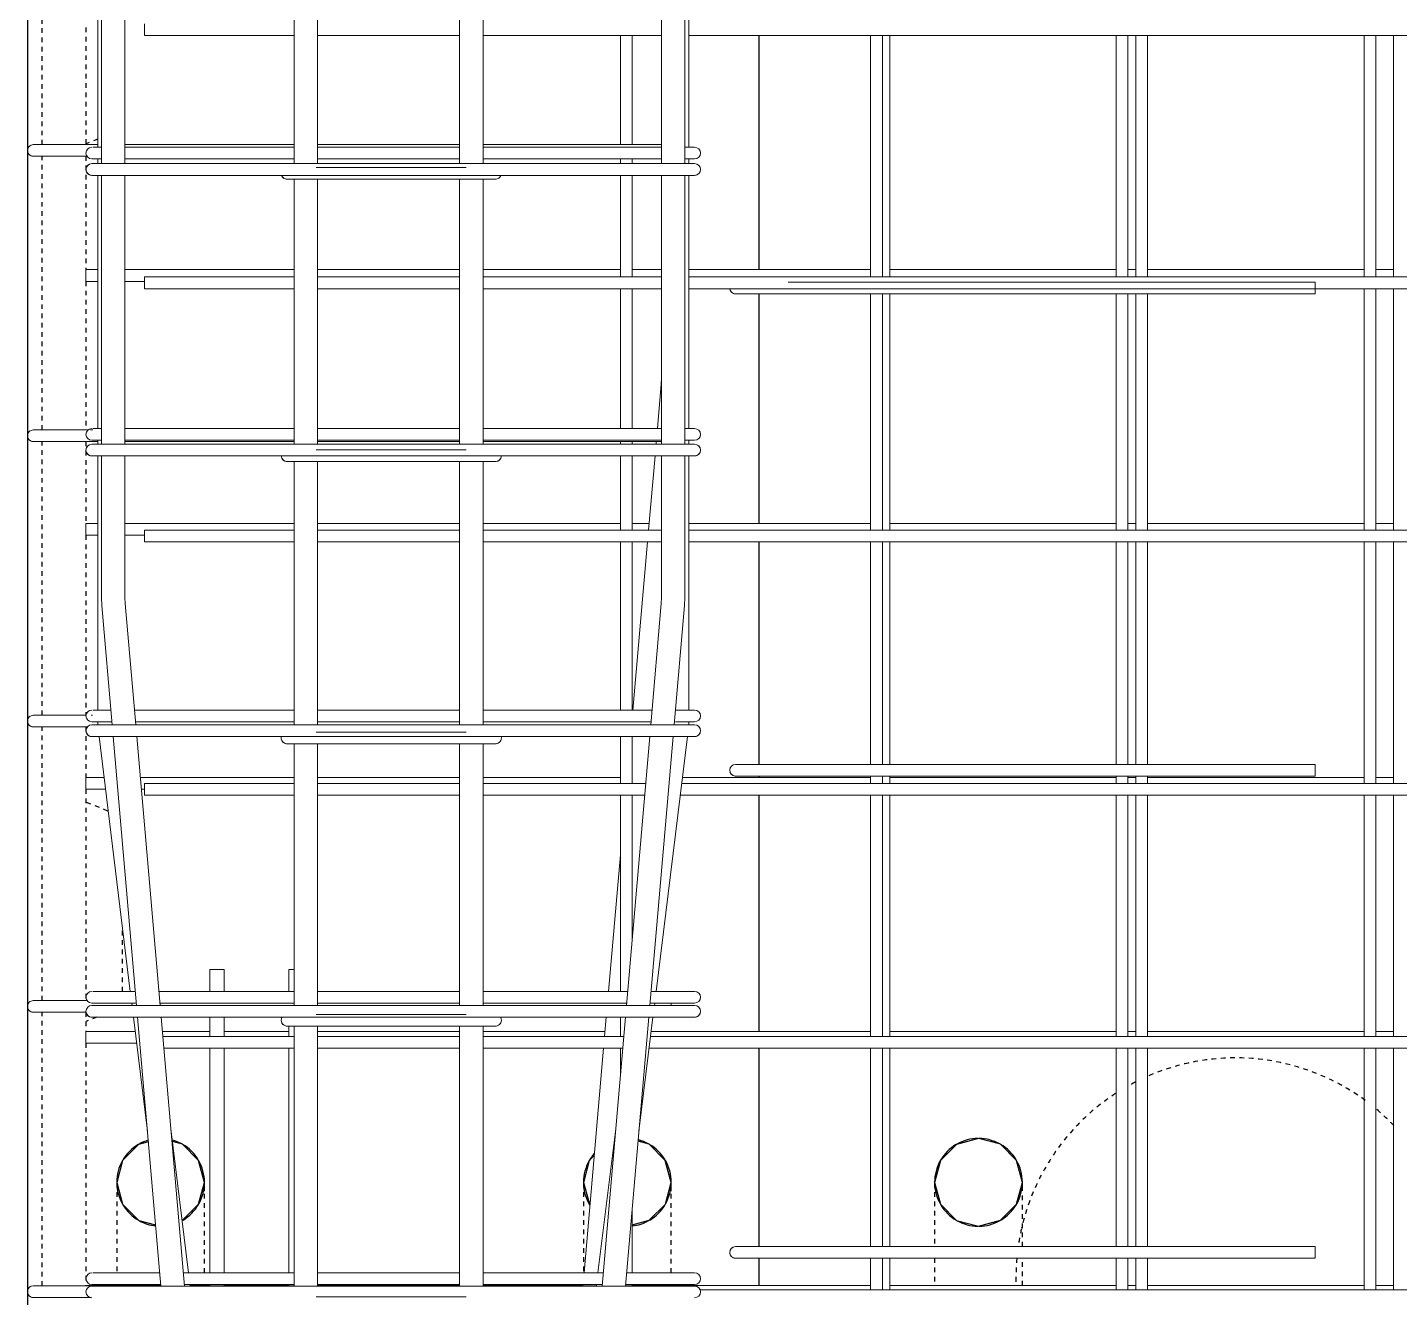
# Model space of a CAD drawing. Header units: millimetres. Extents: x -1209 to 17985, y -2296 to 18684.
# Drawn here: x 1089 to 2027, y -324 to 545 of the extents above; entities that cross this region are included whole.
import ezdxf

# ---------------------------------------------------------------- set-up
doc = ezdxf.new("R2010")
doc.units = ezdxf.units.MM
doc.linetypes.add('Dash', pattern=[6.36, 3.18, -3.18])
for name, color, linetype, lineweight in [('A-WALL', 113, 'Continuous', 25), ('A-WALL-HDLN', 110, 'Dash', 25), ('S-RBAR', 171, 'Continuous', 18)]:
    doc.layers.add(name, color=color, linetype=linetype, lineweight=lineweight)

msp = doc.modelspace()

# ---------------------------------------------------------------- linework, layer by layer
at = {"layer": 'A-WALL'}
for p, q in [((1088.80383, 3040), (1088.80383, -1395)), ((1588.80383, 378.92875), (1588.80383, 539.00536)), ((1588.80383, 205.33587), (1588.80383, 362.36048)), ((1588.80383, 40.71057), (1588.80383, 192.82257)), ((1588.80383, 31.743), (1588.80383, 32.71057)), ((1588.80383, -141.84988), (1588.80383, 19.73117)), ((1588.80383, -288.93934), (1588.80383, -153.36022)), ((1468.80383, -245), (1472.84302, -260.03451)), ((1588.80383, -315.44275), (1588.80383, -296.93934))]:
    msp.add_line(p, q, dxfattribs=at)
at = {"layer": 'A-WALL', "flags": 128}
for points in [[(1738.8071, -215), (1723.77259, -219.03919), (1712.78657, -230.06909), (1708.8071, -245)], [(1768.8071, -245), (1764.76791, -229.96549), (1753.73801, -218.97947), (1738.8071, -215)], [(1171.47053, -217.23883), (1164.76932, -219.03919), (1153.7833, -230.06909), (1149.80383, -245)], [(1209.80383, -245), (1205.76464, -229.96549), (1194.73474, -218.97947), (1187.83733, -217.14113)], [(1528.80383, -245), (1524.76464, -229.96549), (1513.73474, -218.97947), (1506.16125, -216.96094)], [(1476.24114, -226.59745), (1472.7833, -230.06909), (1468.80383, -245)], [(1149.80383, -245), (1153.84302, -260.03451), (1164.87292, -271.02053), (1176.40685, -274.09462)], [(1194.83834, -270.96081), (1205.82436, -259.93091), (1209.80383, -245)], [(1209.80383, -251.14942), (1209.80383, -246.16301), (1209.80383, -245)], [(1502.0816, -274.11939), (1513.83834, -270.96081), (1524.82436, -259.93091), (1528.80383, -245)], [(1528.80383, -251.14942), (1528.80383, -246.16301), (1528.80383, -245)], [(1708.8071, -245), (1712.84629, -260.03451), (1723.87619, -271.02053), (1738.8071, -275)], [(1738.8071, -275), (1753.84161, -270.96081), (1764.82763, -259.93091), (1768.8071, -245)], [(1768.8071, -250.06082), (1768.8071, -245.13838), (1768.8071, -245)]]:
    msp.add_lwpolyline(points, dxfattribs=at)
at = {"layer": 'A-WALL'}
for centre, start, end in [((1738.8071, -245), 90.72252687, 119.42229601), ((1738.8071, -245), 61.01869337, 89.26639009), ((1179.80383, -245), 120.78923772, 149.64763279), ((1179.80383, -245), 106.34949302, 119.42481119), ((1179.80383, -245), 61.0162604, 74.71266945), ((1179.80383, -245), 30.79066307, 59.64616362), ((1498.80383, -245), 61.0162604, 75), ((1498.80383, -245), 30.79066307, 59.64616362), ((1738.8071, -245), 120.83030229, 149.6053058), ((1738.8071, -245), 30.83105155, 59.6045335), ((1179.80383, -245), 150.586029, 179.70787663), ((1179.80383, -245), 0.29031165, 29.85889539), ((1498.80383, -245), 150.586029, 179.70787663), ((1498.80383, -245), 138.92183706, 149.64763279), ((1498.80383, -245), 0.29031165, 29.85889539), ((1738.8071, -245), 150.6727618, 179.61937532), ((1738.8071, -245), 0.3777518, 29.77056829), ((1179.80383, -245), 180.31001863, 209.83898851), ((1179.80383, -245), 330.60539808, 359.6881126), ((1498.80383, -245), 180.31001863, 209.83898851), ((1498.80383, -245), 330.60539808, 359.6881126), ((1738.8071, -245), 180.42457698, 209.72326815), ((1738.8071, -245), 330.71898335, 359.57221129), ((1179.80383, -245), 210.77616012, 239.66111242), ((1179.80383, -245), 300.77459377, 329.66272693), ((1498.80383, -245), 210, 211.46409704), ((1498.80383, -245), 300.77459377, 329.66272693), ((1738.8071, -245), 210.81300667, 239.62313313), ((1738.8071, -245), 300.81202935, 329.6241405), ((1179.80383, -245), 241.01483868, 263.51528139), ((1498.80383, -245), 276.33217447, 299.4262789), ((1738.8071, -245), 241.01713814, 269.26797703), ((1738.8071, -245), 270.72093746, 299.42390155)]:
    msp.add_arc(centre, 30, start, end, dxfattribs=at)
at = {"layer": 'A-WALL-HDLN'}
for p, q in [((1098.80641, 464.40909), (1098.80641, 651.45455)), ((1128.80383, 544.52162), (1128.80383, 464.40909)), ((1136.80383, 468.2), (1128.85344, 465.01984)), ((1098.80641, 269.36364), (1098.80641, 456.40909)), ((1128.80383, 456.40909), (1128.80383, 378.92875)), ((1128.80383, 370.92875), (1128.80383, 269.36364)), ((1098.80641, 74.31818), (1098.80641, 261.36364)), ((1128.80383, 261.36364), (1128.80383, 205.33587)), ((1128.80383, 197.33587), (1128.80383, 74.31818)), ((1098.80641, -120.72727), (1098.80641, 66.31818)), ((1128.80383, 66.31818), (1128.80383, 31.743)), ((1128.80383, 23.743), (1128.80383, -120.72727)), ((1128.85344, 14.98016), (1143.95812, 8.93829)), ((1153.80383, -114.48197), (1153.80383, -71.24863)), ((1098.80641, -315.77273), (1098.80641, -128.72727)), ((1128.80383, -128.72727), (1128.80383, -141.84988)), ((1136.12613, -132.07108), (1128.85344, -134.98016)), ((1128.80383, -149.84988), (1128.80383, -315.44275)), ((1149.80383, -314.85547), (1149.80383, -315.44275)), ((1209.80383, -315.44275), (1209.80383, -314.85547)), ((1528.80383, -315.44275), (1528.80383, -314.85547))]:
    msp.add_line(p, q, dxfattribs=at)
at = {"layer": 'A-WALL-HDLN', "flags": 128}
for points in [[(1149.80383, -245.38007), (1149.80383, -249.11827), (1149.80383, -261.29455), (1149.80383, -281.00099), (1149.80383, -306.85547)], [(1209.80383, -306.85547), (1209.80383, -294.23785), (1209.80383, -270.86256), (1209.80383, -254.60266), (1209.80383, -251.1538)], [(1468.80383, -245.38007), (1468.80383, -249.11827), (1468.80383, -261.29455), (1468.80383, -281.00099), (1468.80383, -306.85547)], [(1528.80383, -306.85547), (1528.80383, -294.23785), (1528.80383, -270.86256), (1528.80383, -254.60266), (1528.80383, -251.1538)], [(1708.8071, -245.38007), (1708.8071, -249.10169), (1708.8071, -261.03291), (1708.8071, -279.70613), (1708.8071, -288.93934)], [(1768.8071, -288.93934), (1768.8071, -283.7275), (1768.8071, -263.98882), (1768.8071, -250.72272), (1768.8071, -250.06314)], [(1708.8071, -296.93934), (1708.8071, -303.41931), (1708.8071, -315.44275)], [(1768.8071, -315.44275), (1768.8071, -308.13961), (1768.8071, -296.93934)]]:
    msp.add_lwpolyline(points, dxfattribs=at)
at = {"layer": 'A-WALL-HDLN'}
for start, end in [(53.70749202, 113.81715698), (117.13416847, 119.34550947), (123.10057134, 167.00129496), (43.76276706, 49.84475032), (167.19268492, 171.88575395), (174.9767166, 180), (180, 182.12588733)]:
    msp.add_arc((1914.41051, -309.94055), 150, start, end, dxfattribs=at)
at = {"layer": 'S-RBAR'}
for p, q in [((1136.80383, 462.63852), (1136.80383, 635.22639)), ((1139.41105, 451.40202), (1139.41105, 635.22639)), ((1155.41105, 451.40202), (1155.41105, 635.22639)), ((1271.15383, 451.40202), (1271.15383, 633.76602)), ((1287.15383, 451.40202), (1287.15383, 633.76602)), ((1384.20383, 451.40202), (1384.20383, 633.76602)), ((1400.20383, 451.40202), (1400.20383, 633.76602)), ((1522.19661, 451.40202), (1522.19661, 635.22639)), ((1538.19661, 451.40202), (1538.19661, 635.22639)), ((1540.80383, 462.63852), (1540.80383, 635.22639)), ((1168.80383, 539.00536), (1168.80383, 547.00536)), ((1168.80383, 539.00536), (1271.15383, 539.00536)), ((1287.15383, 539.00536), (1384.20383, 539.00536)), ((1400.20383, 539.00536), (1522.19661, 539.00536)), ((1494.0816, 464.40909), (1494.0816, 539.00536)), ((1502.0816, 464.40909), (1502.0816, 539.00536)), ((1540.80383, 539.00536), (2518.80383, 539.00536)), ((1665.09781, 373.91397), (1665.09781, 539.00536)), ((1673.09781, 373.91397), (1673.09781, 539.00536)), ((1678.20198, 373.91397), (1678.20198, 539.00536)), ((1832.98901, 373.91397), (1832.98901, 539.00536)), ((1840.98901, 373.91397), (1840.98901, 539.00536)), ((1846.32235, 373.91397), (1846.32235, 539.00536)), ((1854.32235, 373.91397), (1854.32235, 539.00536)), ((2002.44272, 373.91397), (2002.44272, 539.00536)), ((2010.44272, 373.91397), (2010.44272, 539.00536)), ((2022.44272, 373.91397), (2022.44272, 539.00536)), ((1112.80383, 464.40909), (1092.80383, 464.40909)), ((1112.80383, 464.40909), (1136.80383, 464.40909)), ((1133.48531, 462.63852), (1138.66169, 462.63852)), ((1138.66169, 462.63852), (1139.3174, 462.63852)), ((1155.41105, 464.40909), (1271.15383, 464.40909)), ((1271.15383, 462.63852), (1155.41105, 462.63852)), ((1287.15383, 464.40909), (1384.20383, 464.40909)), ((1384.20383, 462.63852), (1287.15383, 462.63852)), ((1400.20383, 464.40909), (1522.19661, 464.40909)), ((1522.19661, 462.63852), (1400.20383, 462.63852)), ((1538.29026, 462.63852), (1538.94597, 462.63852)), ((1538.94597, 462.63852), (1544.80383, 462.63852)), ((1112.80383, 456.40909), (1092.80383, 456.40909)), ((1112.80383, 456.40909), (1129.85643, 456.40909)), ((1132.80383, 454.63852), (1138.93482, 454.63852)), ((1152.80383, 451.40202), (1132.80383, 451.40202)), ((1136.80383, 451.40202), (1136.80383, 454.63852)), ((1152.80383, 451.40202), (1524.80383, 451.40202)), ((1271.15383, 454.63852), (1155.41105, 454.63852)), ((1384.20383, 454.63852), (1287.15383, 454.63852)), ((1522.19661, 454.63852), (1400.20383, 454.63852)), ((1494.0816, 451.40202), (1494.0816, 454.63852)), ((1502.0816, 451.40202), (1502.0816, 454.63852)), ((1544.80383, 451.40202), (1524.80383, 451.40202)), ((1544.80383, 451.40202), (1524.80383, 451.40202)), ((1538.34535, 454.63852), (1544.80383, 454.63852)), ((1540.80383, 451.40202), (1540.80383, 454.63852)), ((1152.80383, 443.40202), (1132.80383, 443.40202)), ((1136.80383, 270.26502), (1136.80383, 443.40202)), ((1139.41105, 259.57766), (1139.41105, 443.40202)), ((1152.80383, 443.40202), (1524.80383, 443.40202)), ((1155.41105, 259.57766), (1155.41105, 443.40202)), ((1272.05572, 440.78048), (1266.19786, 440.78048)), ((1271.15383, 259.57766), (1271.15383, 440.78048)), ((1286.19786, 440.78048), (1272.05572, 440.78048)), ((1286.19786, 448.78048), (1388.69786, 448.78048)), ((1286.19786, 440.78048), (1388.69786, 440.78048)), ((1287.15383, 259.57766), (1287.15383, 440.78048)), ((1384.20383, 259.57766), (1384.20383, 440.78048)), ((1408.69786, 440.78048), (1388.69786, 440.78048)), ((1400.20383, 259.57766), (1400.20383, 440.78048)), ((1494.0816, 373.91397), (1494.0816, 443.40202)), ((1502.0816, 373.91397), (1502.0816, 443.40202)), ((1522.19661, 259.57766), (1522.19661, 443.40202)), ((1538.94597, 443.40202), (1524.80383, 443.40202)), ((1538.19661, 259.57766), (1538.19661, 443.40202)), ((1544.80383, 443.40202), (1538.94597, 443.40202)), ((1544.80383, 443.40202), (1538.94597, 443.40202)), ((1540.80383, 270.26502), (1540.80383, 443.40202)), ((1128.80383, 378.92875), (1136.80383, 378.92875)), ((1128.80383, 370.92875), (1128.80383, 378.92875)), ((1155.41105, 378.92875), (1271.15383, 378.92875)), ((1287.15383, 378.92875), (1384.20383, 378.92875)), ((1400.20383, 378.92875), (1494.0816, 378.92875)), ((1502.0816, 378.92875), (1522.19661, 378.92875)), ((1540.80383, 378.92875), (1665.09781, 378.92875)), ((1678.20198, 378.92875), (1832.98901, 378.92875)), ((1840.98901, 378.92875), (1846.32235, 378.92875)), ((1854.32235, 378.92875), (2002.44272, 378.92875)), ((2010.44272, 378.92875), (2022.44272, 378.92875)), ((1128.80383, 370.92875), (1136.80383, 370.92875)), ((1155.41105, 370.92875), (1168.80383, 370.92875)), ((1168.80383, 373.91397), (1271.15383, 373.91397)), ((1168.80383, 365.91397), (1168.80383, 373.91397)), ((1168.80383, 365.91397), (1271.15383, 365.91397)), ((1287.15383, 373.91397), (1384.20383, 373.91397)), ((1287.15383, 365.91397), (1384.20383, 365.91397)), ((1400.20383, 373.91397), (1522.19661, 373.91397)), ((1400.20383, 365.91397), (1522.19661, 365.91397)), ((1494.0816, 270.26502), (1494.0816, 365.91397)), ((1502.0816, 270.26502), (1502.0816, 365.91397)), ((1540.80383, 373.91397), (2518.80383, 373.91397)), ((1540.80383, 365.91397), (2518.80383, 365.91397)), ((1608.80383, 370.36048), (1968.80383, 370.36048)), ((1968.80383, 362.36048), (1968.80383, 370.36048)), ((2002.44272, 200.82257), (2002.44272, 365.91397)), ((2010.44272, 200.82257), (2010.44272, 365.91397)), ((2022.44272, 200.82257), (2022.44272, 365.91397)), ((1608.80383, 362.36048), (1572.80383, 362.36048)), ((1608.80383, 362.36048), (1968.80383, 362.36048)), ((1665.09781, 200.82257), (1665.09781, 362.36048)), ((1673.09781, 200.82257), (1673.09781, 362.36048)), ((1678.20198, 200.82257), (1678.20198, 362.36048)), ((1832.98901, 200.82257), (1832.98901, 362.36048)), ((1840.98901, 200.82257), (1840.98901, 362.36048)), ((1846.32235, 200.82257), (1846.32235, 362.36048)), ((1854.32235, 200.82257), (1854.32235, 362.36048)), ((1519.37963, 270.26502), (1522.01577, 300.62767)), ((1522.01577, 300.62767), (1522.19661, 304.81048)), ((1112.80383, 269.36364), (1092.80383, 269.36364)), ((1112.80383, 269.36364), (1130.52338, 269.36364)), ((1131.86928, 269.36364), (1133.40853, 269.36364)), ((1133.48531, 270.26502), (1138.66169, 270.26502)), ((1138.66169, 270.26502), (1139.3174, 270.26502)), ((1271.15383, 270.26502), (1155.41105, 270.26502)), ((1384.20383, 270.26502), (1287.15383, 270.26502)), ((1522.19661, 270.26502), (1400.20383, 270.26502)), ((1538.29026, 270.26502), (1538.94597, 270.26502)), ((1538.94597, 270.26502), (1544.80383, 270.26502)), ((1112.80383, 261.36364), (1092.80383, 261.36364)), ((1112.80383, 261.36364), (1136.80383, 261.36364)), ((1132.80383, 262.26502), (1138.93482, 262.26502)), ((1152.80383, 259.57766), (1132.80383, 259.57766)), ((1136.80383, 259.57766), (1136.80383, 262.26502)), ((1152.80383, 259.57766), (1524.80383, 259.57766)), ((1271.15383, 262.26502), (1155.41105, 262.26502)), ((1155.41105, 261.36364), (1271.15383, 261.36364)), ((1286.19786, 255.79493), (1388.69786, 255.79493)), ((1384.20383, 262.26502), (1287.15383, 262.26502)), ((1287.15383, 261.36364), (1384.20383, 261.36364)), ((1522.19661, 262.26502), (1400.20383, 262.26502)), ((1400.20383, 261.36364), (1522.19661, 261.36364)), ((1494.0816, 259.57766), (1494.0816, 261.36364)), ((1502.0816, 259.57766), (1502.0816, 261.36364)), ((1518.45173, 259.57766), (1518.60679, 261.36364)), ((1544.80383, 259.57766), (1524.80383, 259.57766)), ((1544.80383, 259.57766), (1524.80383, 259.57766)), ((1538.34535, 262.26502), (1544.80383, 262.26502)), ((1540.80383, 259.57766), (1540.80383, 262.26502)), ((1152.80383, 251.57766), (1132.80383, 251.57766)), ((1136.80383, 77.89152), (1136.80383, 251.57766)), ((1139.41105, 154.81048), (1139.41105, 251.57766)), ((1152.80383, 251.57766), (1524.80383, 251.57766)), ((1155.41105, 154.81048), (1155.41105, 251.57766)), ((1272.05572, 247.79493), (1266.19786, 247.79493)), ((1271.15383, 220.14107), (1271.15383, 247.79493)), ((1286.19786, 247.79493), (1272.05572, 247.79493)), ((1286.19786, 247.79493), (1388.69786, 247.79493)), ((1287.15383, 220.14107), (1287.15383, 247.79493)), ((1384.20383, 102.84044), (1384.20383, 247.79493)), ((1408.69786, 247.79493), (1388.69786, 247.79493)), ((1400.20383, 102.84044), (1400.20383, 247.79493)), ((1494.0816, 200.82257), (1494.0816, 251.57766)), ((1502.0816, 200.82257), (1502.0816, 251.57766)), ((1513.35051, 200.82257), (1517.75716, 251.57766)), ((1522.19661, 154.81048), (1522.19661, 251.57766)), ((1538.94597, 251.57766), (1524.80383, 251.57766)), ((1538.19661, 154.81048), (1538.19661, 251.57766)), ((1544.80383, 251.57766), (1538.94597, 251.57766)), ((1544.80383, 251.57766), (1538.94597, 251.57766)), ((1540.80383, 77.89152), (1540.80383, 251.57766)), ((1271.15383, 220.14107), (1271.15383, 215.26629)), ((1287.15383, 220.14107), (1287.15383, 215.26629)), ((1271.15383, 67.75329), (1271.15383, 215.26629)), ((1287.15383, 67.75329), (1287.15383, 215.26629)), ((1128.80383, 205.33587), (1136.80383, 205.33587)), ((1128.80383, 197.33587), (1128.80383, 205.33587)), ((1128.80383, 197.33587), (1136.80383, 197.33587)), ((1155.41105, 205.33587), (1271.15383, 205.33587)), ((1155.41105, 197.33587), (1168.80383, 197.33587)), ((1168.80383, 200.82257), (1271.15383, 200.82257)), ((1168.80383, 192.82257), (1168.80383, 200.82257)), ((1287.15383, 205.33587), (1384.20383, 205.33587)), ((1287.15383, 200.82257), (1384.20383, 200.82257)), ((1400.20383, 205.33587), (1494.0816, 205.33587)), ((1400.20383, 200.82257), (1522.19661, 200.82257)), ((1502.0816, 205.33587), (1513.74236, 205.33587)), ((1540.80383, 205.33587), (1665.09781, 205.33587)), ((1540.80383, 200.82257), (2518.80383, 200.82257)), ((1678.20198, 205.33587), (1832.98901, 205.33587)), ((1840.98901, 205.33587), (1846.32235, 205.33587)), ((1854.32235, 205.33587), (2002.44272, 205.33587)), ((2010.44272, 205.33587), (2022.44272, 205.33587)), ((1168.80383, 192.82257), (1271.15383, 192.82257)), ((1287.15383, 192.82257), (1384.20383, 192.82257)), ((1400.20383, 192.82257), (1522.19661, 192.82257)), ((1494.0816, 77.89152), (1494.0816, 192.82257)), ((1502.0816, 77.89152), (1502.0816, 192.82257)), ((1502.67741, 77.89152), (1512.65593, 192.82257)), ((1540.80383, 192.82257), (2518.80383, 192.82257)), ((1665.09781, 40.71057), (1665.09781, 192.82257)), ((1673.09781, 40.71057), (1673.09781, 192.82257)), ((1678.20198, 40.71057), (1678.20198, 192.82257)), ((1832.98901, 40.71057), (1832.98901, 192.82257)), ((1840.98901, 40.71057), (1840.98901, 192.82257)), ((1846.32235, 40.71057), (1846.32235, 192.82257)), ((1854.32235, 40.71057), (1854.32235, 192.82257)), ((2002.44272, 27.73117), (2002.44272, 192.82257)), ((2010.44272, 27.73117), (2010.44272, 192.82257)), ((2022.44272, 27.73117), (2022.44272, 192.82257)), ((1139.65186, 149.24373), (1139.41105, 154.81048)), ((1155.59189, 150.62767), (1155.41105, 154.81048)), ((1162.7872, 67.75329), (1155.59189, 150.62767)), ((1514.82046, 67.75329), (1522.01577, 150.62767)), ((1522.01577, 150.62767), (1522.19661, 154.81048)), ((1537.9558, 149.24373), (1538.19661, 154.81048)), ((1146.72701, 67.75329), (1139.65186, 149.24373)), ((1530.88065, 67.75329), (1537.9558, 149.24373)), ((1384.20383, 102.84044), (1384.20383, 97.96567)), ((1384.20383, 67.75329), (1384.20383, 97.96567)), ((1400.20383, 102.84044), (1400.20383, 97.96567)), ((1400.20383, 67.75329), (1400.20383, 97.96567)), ((1133.48531, 77.89152), (1138.66169, 77.89152)), ((1138.66169, 77.89152), (1145.81535, 77.89152)), ((1271.15383, 77.89152), (1161.90698, 77.89152)), ((1384.20383, 77.89152), (1287.15383, 77.89152)), ((1515.70068, 77.89152), (1400.20383, 77.89152)), ((1531.79231, 77.89152), (1538.94597, 77.89152)), ((1538.94597, 77.89152), (1544.80383, 77.89152)), ((1112.80383, 74.31818), (1092.80383, 74.31818)), ((1112.80383, 66.31818), (1092.80383, 66.31818)), ((1112.80383, 74.31818), (1128.86, 74.31818)), ((1112.80383, 66.31818), (1130.11384, 66.31818)), ((1132.37507, 74.31818), (1133.18092, 74.31818)), ((1132.80383, 69.89152), (1146.36268, 69.89152)), ((1152.80383, 67.75329), (1132.80383, 67.75329)), ((1152.80383, 67.75329), (1524.80383, 67.75329)), ((1271.15383, 69.89152), (1162.60155, 69.89152)), ((1384.20383, 69.89152), (1287.15383, 69.89152)), ((1515.00611, 69.89152), (1400.20383, 69.89152)), ((1544.80383, 67.75329), (1524.80383, 67.75329)), ((1544.80383, 67.75329), (1524.80383, 67.75329)), ((1531.6203, 69.89152), (1544.80383, 69.89152)), ((1152.80383, 59.75329), (1132.80383, 59.75329)), ((1159.11222, -114.48197), (1137.71882, 59.75329)), ((1163.38154, -124.07108), (1147.42158, 59.75329)), ((1152.80383, 59.75329), (1524.80383, 59.75329)), ((1179.44173, -124.07108), (1163.48177, 59.75329)), ((1286.19786, 62.80938), (1388.69786, 62.80938)), ((1494.0816, 27.73117), (1494.0816, 59.75329)), ((1498.16593, -124.07108), (1514.12589, 59.75329)), ((1502.0816, 27.73117), (1502.0816, 59.75329)), ((1514.22612, -124.07108), (1530.18608, 59.75329)), ((1518.49544, -114.48197), (1539.88884, 59.75329)), ((1538.94597, 59.75329), (1524.80383, 59.75329)), ((1544.80383, 59.75329), (1538.94597, 59.75329)), ((1544.80383, 59.75329), (1538.94597, 59.75329)), ((1272.05572, 54.80938), (1266.19786, 54.80938)), ((1271.15383, -124.07108), (1271.15383, 54.80938)), ((1286.19786, 54.80938), (1272.05572, 54.80938)), ((1286.19786, 54.80938), (1388.69786, 54.80938)), ((1287.15383, -124.07108), (1287.15383, 54.80938)), ((1384.20383, -124.07108), (1384.20383, 54.80938)), ((1408.69786, 54.80938), (1388.69786, 54.80938)), ((1400.20383, -124.07108), (1400.20383, 54.80938)), ((1608.80383, 40.71057), (1572.80383, 40.71057)), ((1608.80383, 40.71057), (1968.80383, 40.71057)), ((1968.80383, 32.71057), (1968.80383, 40.71057)), ((1128.80383, 31.743), (1141.15805, 31.743)), ((1128.80383, 23.743), (1128.80383, 31.743)), ((1165.91367, 31.743), (1271.15383, 31.743)), ((1287.15383, 31.743), (1384.20383, 31.743)), ((1400.20383, 31.743), (1494.0816, 31.743)), ((1536.44961, 31.743), (1665.09781, 31.743)), ((1608.80383, 32.71057), (1572.80383, 32.71057)), ((1608.80383, 32.71057), (1968.80383, 32.71057)), ((1665.09781, 27.73117), (1665.09781, 32.71057)), ((1673.09781, 27.73117), (1673.09781, 32.71057)), ((1678.20198, 27.73117), (1678.20198, 32.71057)), ((1678.20198, 31.743), (1832.98901, 31.743)), ((1832.98901, 27.73117), (1832.98901, 32.71057)), ((1840.98901, 27.73117), (1840.98901, 32.71057)), ((1840.98901, 31.743), (1846.32235, 31.743)), ((1846.32235, 27.73117), (1846.32235, 32.71057)), ((1854.32235, 27.73117), (1854.32235, 32.71057)), ((1854.32235, 31.743), (2002.44272, 31.743)), ((2010.44272, 31.743), (2022.44272, 31.743)), ((1128.80383, 23.743), (1142.14032, 23.743)), ((1166.60825, 23.743), (1168.80383, 23.743)), ((1168.80383, 27.73117), (1271.15383, 27.73117)), ((1168.80383, 19.73117), (1168.80383, 27.73117)), ((1168.80383, 19.73117), (1271.15383, 19.73117)), ((1287.15383, 27.73117), (1384.20383, 27.73117)), ((1287.15383, 19.73117), (1384.20383, 19.73117)), ((1400.20383, 27.73117), (1511.34567, 27.73117)), ((1400.20383, 19.73117), (1510.6511, 19.73117)), ((1494.0816, -114.48197), (1494.0816, 19.73117)), ((1502.0816, -78.97092), (1502.0816, 19.73117)), ((1534.97475, 19.73117), (2518.80383, 19.73117)), ((1535.95702, 27.73117), (2518.80383, 27.73117)), ((1665.09781, -145.36022), (1665.09781, 19.73117)), ((1673.09781, -145.36022), (1673.09781, 19.73117)), ((1678.20198, -145.36022), (1678.20198, 19.73117)), ((1832.98901, -145.36022), (1832.98901, 19.73117)), ((1840.98901, -145.36022), (1840.98901, 19.73117)), ((1846.32235, -145.36022), (1846.32235, 19.73117)), ((1854.32235, -145.36022), (1854.32235, 19.73117)), ((2002.44272, -145.36022), (2002.44272, 19.73117)), ((2010.44272, -145.36022), (2010.44272, 19.73117)), ((2022.44272, -145.36022), (2022.44272, 19.73117)), ((1485.9752, -114.48197), (1494.0816, -21.11368)), ((1213.35782, -99.47313), (1213.35782, -114.48197)), ((1213.35782, -99.47313), (1223.35782, -99.47313)), ((1223.35782, -99.47313), (1223.35782, -114.48197)), ((1267.4774, -99.47313), (1267.4774, -114.48197)), ((1267.4774, -99.47313), (1271.15383, -99.47313)), ((1112.80383, -120.72727), (1092.80383, -120.72727)), ((1112.80383, -120.72727), (1129.86861, -120.72727)), ((1133.48531, -114.48197), (1138.66169, -114.48197)), ((1138.66169, -114.48197), (1152.80383, -114.48197)), ((1162.549, -114.48197), (1152.80383, -114.48197)), ((1271.15383, -114.48197), (1178.60919, -114.48197)), ((1384.20383, -114.48197), (1287.15383, -114.48197)), ((1498.99847, -114.48197), (1400.20383, -114.48197)), ((1524.80383, -114.48197), (1515.05866, -114.48197)), ((1524.80383, -114.48197), (1538.94597, -114.48197)), ((1538.94597, -114.48197), (1544.80383, -114.48197)), ((1112.80383, -128.72727), (1092.80383, -128.72727)), ((1112.80383, -128.72727), (1128.89022, -128.72727)), ((1132.80383, -122.48197), (1152.80383, -122.48197)), ((1152.80383, -124.07108), (1132.80383, -124.07108)), ((1163.24357, -122.48197), (1152.80383, -122.48197)), ((1152.80383, -124.07108), (1524.80383, -124.07108)), ((1160.28961, -124.07108), (1160.09449, -122.48197)), ((1271.15383, -122.48197), (1179.30376, -122.48197)), ((1286.19786, -130.17617), (1388.69786, -130.17617)), ((1384.20383, -122.48197), (1287.15383, -122.48197)), ((1498.3039, -122.48197), (1400.20383, -122.48197)), ((1524.80383, -122.48197), (1514.36409, -122.48197)), ((1517.31805, -124.07108), (1517.51317, -122.48197)), ((1524.80383, -122.48197), (1544.80383, -122.48197)), ((1544.80383, -124.07108), (1524.80383, -124.07108)), ((1544.80383, -124.07108), (1524.80383, -124.07108)), ((1528.80383, -124.07108), (1528.80383, -122.48197)), ((1152.80383, -132.07108), (1132.80383, -132.07108)), ((1152.80383, -132.07108), (1524.80383, -132.07108)), ((1170.84612, -210.04694), (1161.27189, -132.07108)), ((1180.03608, -315.89545), (1164.07612, -132.07108)), ((1196.09627, -315.89545), (1180.13631, -132.07108)), ((1213.35782, -132.07108), (1213.35782, -145.36022)), ((1223.35782, -132.07108), (1223.35782, -145.36022)), ((1272.05572, -138.17617), (1266.19786, -138.17617)), ((1267.4774, -138.17617), (1267.4774, -145.36022)), ((1271.15383, -315.89545), (1271.15383, -138.17617)), ((1286.19786, -138.17617), (1272.05572, -138.17617)), ((1286.19786, -138.17617), (1388.69786, -138.17617)), ((1287.15383, -315.89545), (1287.15383, -138.17617)), ((1384.20383, -315.89545), (1384.20383, -138.17617)), ((1408.69786, -138.17617), (1388.69786, -138.17617)), ((1400.20383, -315.89545), (1400.20383, -138.17617)), ((1481.51139, -315.89545), (1497.47135, -132.07108)), ((1483.2943, -145.36022), (1484.44808, -132.07108)), ((1494.0816, -145.36022), (1494.0816, -132.07108)), ((1497.57158, -315.89545), (1513.53154, -132.07108)), ((1506.76154, -210.04694), (1516.33577, -132.07108)), ((1538.94597, -132.07108), (1524.80383, -132.07108)), ((1544.80383, -132.07108), (1538.94597, -132.07108)), ((1544.80383, -132.07108), (1538.94597, -132.07108)), ((1128.80383, -141.84988), (1162.47257, -141.84988)), ((1128.80383, -149.84988), (1128.80383, -141.84988)), ((1128.80383, -149.84988), (1163.45485, -149.84988)), ((1180.98532, -141.84988), (1213.35782, -141.84988)), ((1181.29009, -145.36022), (1271.15383, -145.36022)), ((1223.35782, -141.84988), (1267.4774, -141.84988)), ((1287.15383, -141.84988), (1384.20383, -141.84988)), ((1287.15383, -145.36022), (1384.20383, -145.36022)), ((1400.20383, -141.84988), (1483.59907, -141.84988)), ((1400.20383, -145.36022), (1496.31757, -145.36022)), ((1514.70407, -145.36022), (2518.80383, -145.36022)), ((1515.13509, -141.84988), (1665.09781, -141.84988)), ((1678.20198, -141.84988), (1832.98901, -141.84988)), ((1840.98901, -141.84988), (1846.32235, -141.84988)), ((1854.32235, -141.84988), (2002.44272, -141.84988)), ((2010.44272, -141.84988), (2022.44272, -141.84988)), ((1181.98467, -153.36022), (1271.15383, -153.36022)), ((1213.35782, -153.36022), (1213.35782, -306.85547)), ((1223.35782, -153.36022), (1223.35782, -306.85547)), ((1267.4774, -153.36022), (1267.4774, -306.85547)), ((1287.15383, -153.36022), (1384.20383, -153.36022)), ((1400.20383, -153.36022), (1495.62299, -153.36022)), ((1469.27299, -306.85547), (1482.59972, -153.36022)), ((1494.0816, -171.11368), (1494.0816, -153.36022)), ((1513.72179, -153.36022), (2518.80383, -153.36022)), ((1665.09781, -288.93934), (1665.09781, -153.36022)), ((1673.09781, -288.93934), (1673.09781, -153.36022)), ((1678.20198, -288.93934), (1678.20198, -153.36022)), ((1832.98901, -288.93934), (1832.98901, -153.36022)), ((1840.98901, -288.93934), (1840.98901, -153.36022)), ((1846.32235, -288.93934), (1846.32235, -153.36022)), ((1854.32235, -288.93934), (1854.32235, -153.36022)), ((2002.44272, -318.45162), (2002.44272, -153.36022)), ((2010.44272, -318.45162), (2010.44272, -153.36022)), ((2022.44272, -318.45162), (2022.44272, -153.36022)), ((1198.85287, -306.85547), (1186.76154, -208.37949)), ((1478.75479, -306.85547), (1490.84612, -208.37949)), ((1502.0816, -306.85547), (1502.0816, -263.94971)), ((1608.80383, -288.93934), (1572.80383, -288.93934)), ((1608.80383, -288.93934), (1968.80383, -288.93934)), ((1968.80383, -296.93934), (1968.80383, -288.93934)), ((1608.80383, -296.93934), (1572.80383, -296.93934)), ((1608.80383, -296.93934), (1968.80383, -296.93934)), ((1665.09781, -318.45162), (1665.09781, -296.93934)), ((1673.09781, -318.45162), (1673.09781, -296.93934)), ((1678.20198, -318.45162), (1678.20198, -296.93934)), ((1832.98901, -318.45162), (1832.98901, -296.93934)), ((1840.98901, -318.45162), (1840.98901, -296.93934)), ((1846.32235, -318.45162), (1846.32235, -296.93934)), ((1854.32235, -318.45162), (1854.32235, -296.93934)), ((1133.48531, -306.85547), (1138.66169, -306.85547)), ((1138.66169, -306.85547), (1152.80383, -306.85547)), ((1179.25121, -306.85547), (1152.80383, -306.85547)), ((1271.15383, -306.85547), (1195.3114, -306.85547)), ((1384.20383, -306.85547), (1287.15383, -306.85547)), ((1482.29626, -306.85547), (1400.20383, -306.85547)), ((1524.80383, -306.85547), (1498.35645, -306.85547)), ((1524.80383, -306.85547), (1538.94597, -306.85547)), ((1538.94597, -306.85547), (1544.80383, -306.85547)), ((1112.80383, -315.77273), (1092.80383, -315.77273)), ((1112.80383, -315.77273), (1180.02542, -315.77273)), ((1128.80383, -315.44275), (1179.99677, -315.44275)), ((1132.80383, -314.85547), (1152.80383, -314.85547)), ((1152.80383, -315.89545), (1132.80383, -315.89545)), ((1179.94579, -314.85547), (1152.80383, -314.85547)), ((1152.80383, -315.89545), (1524.80383, -315.89545)), ((1271.15383, -314.85547), (1196.00598, -314.85547)), ((1199.96284, -315.89545), (1199.83515, -314.85547)), ((1199.90726, -315.44275), (1213.35782, -315.44275)), ((1199.94777, -315.77273), (1271.15383, -315.77273)), ((1213.35782, -314.85547), (1213.35782, -315.77273)), ((1223.35782, -314.85547), (1223.35782, -315.77273)), ((1223.35782, -315.44275), (1267.4774, -315.44275)), ((1267.4774, -314.85547), (1267.4774, -315.77273)), ((1384.20383, -314.85547), (1287.15383, -314.85547)), ((1287.15383, -315.44275), (1384.20383, -315.44275)), ((1287.15383, -315.77273), (1384.20383, -315.77273)), ((1481.60168, -314.85547), (1400.20383, -314.85547)), ((1400.20383, -315.44275), (1468.52743, -315.44275)), ((1400.20383, -315.77273), (1477.65989, -315.77273)), ((1468.49878, -315.77273), (1468.57841, -314.85547)), ((1477.64482, -315.89545), (1477.77251, -314.85547)), ((1497.58224, -315.77273), (1528.80383, -315.77273)), ((1524.80383, -314.85547), (1497.66188, -314.85547)), ((1502.0816, -315.77273), (1502.0816, -314.85547)), ((1502.0816, -315.44275), (1665.09781, -315.44275)), ((1524.80383, -314.85547), (1544.80383, -314.85547)), ((1544.80383, -315.89545), (1524.80383, -315.89545)), ((1544.80383, -315.89545), (1524.80383, -315.89545)), ((1548.35404, -318.45162), (2518.80383, -318.45162)), ((1678.20198, -315.44275), (1832.98901, -315.44275)), ((1840.98901, -315.44275), (1846.32235, -315.44275)), ((1854.32235, -315.44275), (2002.44272, -315.44275)), ((2010.44272, -315.44275), (2022.44272, -315.44275)), ((1112.80383, -323.77273), (1092.80383, -323.77273)), ((1112.80383, -323.77273), (1132.37507, -323.77273)), ((1286.19786, -323.16171), (1388.69786, -323.16171))]:
    msp.add_line(p, q, dxfattribs=at)
for centre, radius, start, end in [((1092.80383, 460.40909), 4, 90, 270), ((1092.80383, 460.40909), 4, 124.90205675, 165), ((1132.80383, 458.63852), 4, 90, 270), ((1544.80383, 458.63852), 4, 270, 90), ((1092.80383, 460.40909), 4, 195, 235.09794325), ((1092.80383, 460.40909), 4, 255, 270), ((1132.80383, 447.40202), 4, 90, 270), ((1132.80383, 447.40202), 4, 120, 165), ((1544.80383, 447.40202), 4, 270, 90), ((1544.80383, 447.40202), 4, 270, 90), ((1544.80383, 447.40202), 4, 15, 60), ((1132.80383, 447.40202), 4, 195, 240), ((1132.80383, 447.40202), 4, 255, 270), ((1266.19786, 444.78048), 4, 200.33590035, 270), ((1266.23526, 444.78048), 4, 200.33590035, 240), ((1266.23526, 444.78048), 4, 200.33590035, 270), ((1266.23526, 444.78048), 4, 255, 270), ((1408.69786, 444.78048), 4, 270, 339.66409965), ((1408.69786, 444.78048), 4, 270, 285), ((1408.69786, 444.78048), 4, 300, 339.66409965), ((1544.80383, 447.40202), 4, 270, 285), ((1544.80383, 447.40202), 4, 300, 345), ((1572.80383, 366.36048), 4, 186.46946755, 270), ((1572.80383, 366.36048), 4, 195, 240), ((1572.80383, 366.36048), 4, 255, 270), ((1092.80383, 265.36364), 4, 90, 270), ((1092.80383, 265.36364), 4, 124.90205675, 165), ((1092.80383, 265.36364), 4, 195, 235.09794325), ((1132.80383, 266.26502), 4, 90, 270), ((1544.80383, 266.26502), 4, 270, 90), ((1092.80383, 265.36364), 4, 255, 270), ((1132.80383, 255.57766), 4, 90, 270), ((1132.80383, 255.57766), 4, 120, 165), ((1132.80383, 255.57766), 4, 195, 240), ((1544.80383, 255.57766), 4, 270, 90), ((1544.80383, 255.57766), 4, 270, 90), ((1544.80383, 255.57766), 4, 15, 60), ((1544.80383, 255.57766), 4, 300, 345), ((1132.80383, 255.57766), 4, 255, 270), ((1266.19786, 251.79493), 4, 183.14806278, 270), ((1266.23526, 251.79493), 4, 183.14806278, 270), ((1266.23526, 251.79493), 4, 195, 240), ((1266.23526, 251.79493), 4, 255, 270), ((1408.69786, 251.79493), 4, 270, 356.85193722), ((1408.69786, 251.79493), 4, 270, 285), ((1408.69786, 251.79493), 4, 300, 345), ((1544.80383, 255.57766), 4, 270, 285), ((1132.80383, 73.89152), 4, 90, 270), ((1544.80383, 73.89152), 4, 270, 90), ((1092.80383, 70.31818), 4, 90, 270), ((1092.80383, 70.31818), 4, 124.90205675, 165), ((1092.80383, 70.31818), 4, 195, 235.09794325), ((1092.80383, 70.31818), 4, 255, 270), ((1132.80383, 63.75329), 4, 90, 270), ((1132.80383, 63.75329), 4, 139.77168128, 165), ((1184.80383, 70.14107), 48, 180.29805588, 182.85197512), ((1492.80383, 70.14107), 48, 357.14802488, 359.70194412), ((1544.80383, 63.75329), 4, 270, 90), ((1544.80383, 63.75329), 4, 270, 90), ((1544.80383, 63.75329), 4, 15, 60), ((1132.80383, 63.75329), 4, 195, 240), ((1132.80383, 63.75329), 4, 255, 270), ((1266.19786, 58.80938), 4, 166.323858, 270), ((1266.23526, 58.80938), 4, 166.323858, 270), ((1266.23526, 58.80938), 4, 195, 240), ((1408.69786, 58.80938), 4, 270, 13.676142), ((1408.69786, 58.80938), 4, 300, 345), ((1544.80383, 63.75329), 4, 270, 285), ((1544.80383, 63.75329), 4, 300, 345), ((1266.23526, 58.80938), 4, 255, 270), ((1408.69786, 58.80938), 4, 270, 285), ((1572.80383, 36.71057), 4, 90, 270), ((1572.80383, 36.71057), 4, 120, 165), ((1572.80383, 36.71057), 4, 195, 240), ((1572.80383, 36.71057), 4, 255, 270), ((1092.80383, -124.72727), 4, 90, 270), ((1092.80383, -124.72727), 4, 124.90205675, 165), ((1132.80383, -118.48197), 4, 90, 270), ((1544.80383, -118.48197), 4, 270, 90), ((1092.80383, -124.72727), 4, 195, 235.09794325), ((1092.80383, -124.72727), 4, 255, 270), ((1132.80383, -128.07108), 4, 90, 270), ((1132.80383, -128.07108), 4, 195, 240), ((1544.80383, -128.07108), 4, 270, 90), ((1544.80383, -128.07108), 4, 270, 90), ((1544.80383, -128.07108), 4, 15, 60), ((1544.80383, -128.07108), 4, 300, 345), ((1132.80383, -128.07108), 4, 255, 270), ((1266.19786, -134.17617), 4, 150, 270), ((1266.23526, -134.17617), 4, 150, 270), ((1266.23526, -134.17617), 4, 150, 165), ((1266.23526, -134.17617), 4, 195, 240), ((1266.23526, -134.17617), 4, 255, 270), ((1408.69786, -134.17617), 4, 270, 30), ((1408.69786, -134.17617), 4, 270, 285), ((1408.69786, -134.17617), 4, 300, 345), ((1408.69786, -134.17617), 4, 15, 30), ((1544.80383, -128.07108), 4, 270, 285), ((1572.80383, -292.93934), 4, 90, 270), ((1572.80383, -292.93934), 4, 120, 165), ((1572.80383, -292.93934), 4, 195, 240), ((1572.80383, -292.93934), 4, 255, 270), ((1132.80383, -310.85547), 4, 90, 270), ((1544.80383, -310.85547), 4, 270, 90), ((1092.80383, -319.77273), 4, 90, 270), ((1092.80383, -319.77273), 4, 124.90205675, 165), ((1132.80383, -319.89545), 4, 90, 270), ((1544.80383, -319.89545), 4, 270, 90), ((1544.80383, -319.89545), 4, 270, 90), ((1544.80383, -319.89545), 4, 21.35236305, 60), ((1092.80383, -319.77273), 4, 195, 235.09794325), ((1092.80383, -319.77273), 4, 255, 270)]:
    msp.add_arc(centre, radius, start, end, dxfattribs=at)

doc.saveas('drawing.dxf')
